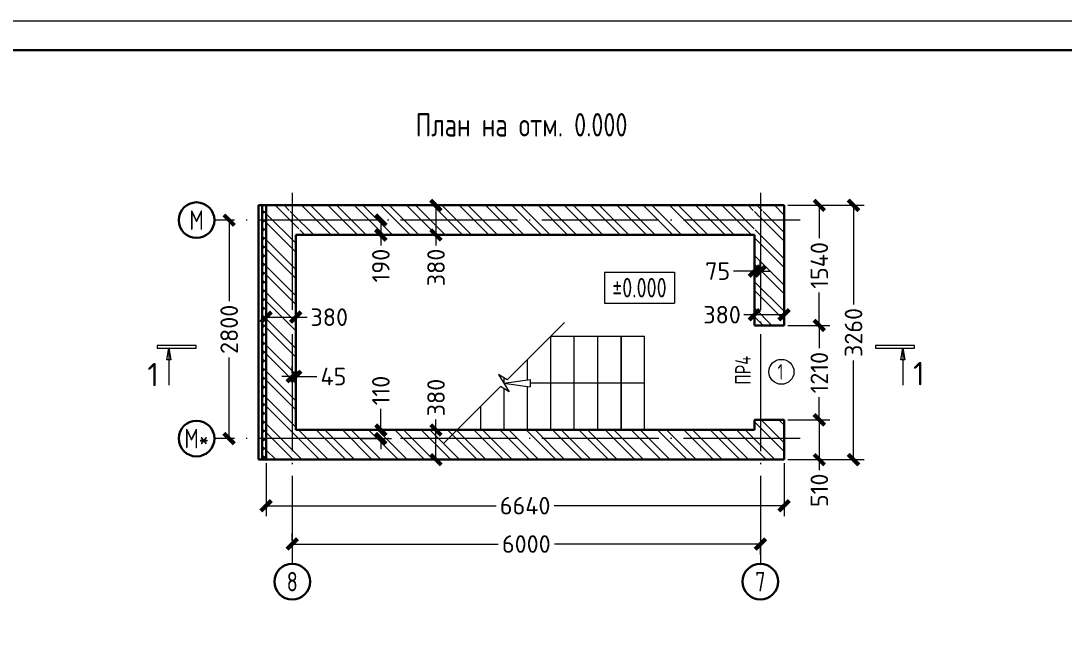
# Model space of a CAD drawing. Extents: x -965262 to 1142518, y -357520 to 71675.
# Drawn here: x 1005314 to 1023160, y -208561 to -198052 of the extents above; entities that cross this region are included whole.
import ezdxf

# ---------------------------------------------------------------- set-up
doc = ezdxf.new("R2010")
doc.units = 0
doc.header["$LTSCALE"] = 10
doc.linetypes.add('DOTE', pattern=[2.42, 2, -0.2, 0.02, -0.2])
doc.layers.get('0').update_dxf_attribs({"linetype": 'CONTINUOUS', "lineweight": 30})
doc.layers.get('Defpoints').update_dxf_attribs({"linetype": 'CONTINUOUS'})
doc.layers.add('DOTE', color=7, linetype='DOTE', lineweight=9)
doc.styles.add('GOST 2.304', font='isocpeur.ttf', dxfattribs={"width": 0.75, "height": 250})
doc.styles.get("Standard").update_dxf_attribs({"font": 'isocpeur.ttf', "height": 300})
doc.dimstyles.get("Standard").update_dxf_attribs({"dimscale": 100, "dimtxt": 300, "dimasz": 1.8, "dimexe": 1.8, "dimexo": 0.625, "dimgap": 0.9, "dimtad": 0, "dimdec": 0, "dimzin": 0, "dimdsep": 46, "dimtxsty": 'Standard', "dimblk": 'ARCHTICK', "dimcen": 0.9, "dimclrd": 256, "dimclre": 256, "dimclrt": 256, "dimadec": 0, "dimazin": 0, "dimtfac": 1, "dimtdec": 0, "dimtofl": 0, "dimtmove": 0, "dimatfit": 3, "dimfxl": 1, "dimtolj": 1, "dimtzin": 0, "dimlwd": 15, "dimlwe": 15, "dimarcsym": 0})

# ---------------------------------------------------------------- blocks, each defined once
blk = doc.blocks.new('_ArchTick')
at = {"color": 0, "linetype": 'ByBlock', "lineweight": 0, "const_width": 0.4}
blk.add_lwpolyline([(-0.5, -0.5), (0.5, 0.5)], dxfattribs=at)
blk = doc.blocks.new('*D2257')
at = {"lineweight": 15, "transparency": 16777216}
for p, q in [((1009956, -206941), (1009956, -206823)), ((1009956, -207003), (1013480, -207003)), ((1017963, -207003), (1014440, -207003)), ((1017963, -207059), (1017963, -207183))]:
    blk.add_line(p, q, dxfattribs=at)
at = {"layer": 'Defpoints', "color": 0, "lineweight": 15, "transparency": 16777216}
for p in [(1009956, -207003), (1017963, -206997), (1017963, -207003)]:
    blk.add_point(p, dxfattribs=at)
at = {"lineweight": 15, "transparency": 16777216, "xscale": 180, "yscale": 180, "zscale": 180, "rotation": 180}
blk.add_blockref('_ArchTick', (1009956, -207003), dxfattribs=at)
at = {"lineweight": 15, "transparency": 16777216, "xscale": 180, "yscale": 180, "zscale": 180}
blk.add_blockref('_ArchTick', (1017963, -207003), dxfattribs=at)
at = {"lineweight": 15, "transparency": 16777216, "insert": (1013960, -207003), "char_height": 300, "attachment_point": 5}
blk.add_mtext('\\A1;6000', dxfattribs=at)
blk = doc.blocks.new('*D2258')
at = {"lineweight": 15, "transparency": 16777216}
for p, q in [((1008815, -201462), (1008697, -201462)), ((1008877, -201462), (1008877, -202850)), ((1008877, -205198), (1008877, -203810)), ((1008815, -205198), (1008697, -205198))]:
    blk.add_line(p, q, dxfattribs=at)
at = {"layer": 'Defpoints', "color": 0, "lineweight": 15, "transparency": 16777216}
for p in [(1008877, -201462), (1008877, -205198), (1008877, -205198)]:
    blk.add_point(p, dxfattribs=at)
at = {"lineweight": 15, "transparency": 16777216, "xscale": 180, "yscale": 180, "zscale": 180}
for p, rotation in [((1008877, -201462), 90), ((1008877, -205198), 270)]:
    blk.add_blockref('_ArchTick', p, dxfattribs=dict(at, rotation=rotation))
at = {"lineweight": 15, "transparency": 16777216, "insert": (1008877, -203330), "char_height": 300, "attachment_point": 5, "rotation": 90}
blk.add_mtext('\\A1;2800', dxfattribs=at)
blk = doc.blocks.new('*D2267')
at = {"lineweight": 15, "transparency": 16777216}
for p, q in [((1011409, -201462), (1011292, -201462)), ((1011472, -201462), (1011472, -201715)), ((1011409, -201715), (1011292, -201715)), ((1011472, -201715), (1011472, -201895))]:
    blk.add_line(p, q, dxfattribs=at)
at = {"layer": 'Defpoints', "color": 0, "lineweight": 15, "transparency": 16777216}
for p in [(1011472, -201462), (1011472, -201462), (1011472, -201715)]:
    blk.add_point(p, dxfattribs=at)
at = {"lineweight": 15, "transparency": 16777216, "xscale": 180, "yscale": 180, "zscale": 180}
for p, rotation in [((1011472, -201462), 90), ((1011472, -201715), 270)]:
    blk.add_blockref('_ArchTick', p, dxfattribs=dict(at, rotation=rotation))
at = {"lineweight": 15, "transparency": 16777216, "insert": (1011472, -202240), "char_height": 300, "attachment_point": 5, "rotation": 90}
blk.add_mtext('\\A1;190', dxfattribs=at)
blk = doc.blocks.new('*D2269')
at = {"lineweight": 15, "transparency": 16777216}
for p, q in [((1012415, -205052), (1012415, -204872)), ((1012352, -205052), (1012235, -205052)), ((1012415, -205559), (1012415, -205052)), ((1012352, -205559), (1012235, -205559))]:
    blk.add_line(p, q, dxfattribs=at)
at = {"layer": 'Defpoints', "color": 0, "lineweight": 15, "transparency": 16777216}
for p in [(1012415, -205052), (1012415, -205559), (1012415, -205559)]:
    blk.add_point(p, dxfattribs=at)
at = {"lineweight": 15, "transparency": 16777216, "xscale": 180, "yscale": 180, "zscale": 180}
for p, rotation in [((1012415, -205052), 90), ((1012415, -205559), 270)]:
    blk.add_blockref('_ArchTick', p, dxfattribs=dict(at, rotation=rotation))
at = {"lineweight": 15, "transparency": 16777216, "insert": (1012415, -204497), "char_height": 300, "attachment_point": 5, "rotation": 90}
blk.add_mtext('\\A1;380', dxfattribs=at)
blk = doc.blocks.new('*D2259')
at = {"lineweight": 15, "transparency": 16777216}
for p, q in [((1012352, -201209), (1012235, -201209)), ((1012415, -201209), (1012415, -201716)), ((1012352, -201716), (1012235, -201716)), ((1012415, -201716), (1012415, -201896))]:
    blk.add_line(p, q, dxfattribs=at)
at = {"layer": 'Defpoints', "color": 0, "lineweight": 15, "transparency": 16777216}
for p in [(1012415, -201209), (1012415, -201209), (1012415, -201716)]:
    blk.add_point(p, dxfattribs=at)
at = {"lineweight": 15, "transparency": 16777216, "xscale": 180, "yscale": 180, "zscale": 180}
for p, rotation in [((1012415, -201209), 90), ((1012415, -201716), 270)]:
    blk.add_blockref('_ArchTick', p, dxfattribs=dict(at, rotation=rotation))
at = {"lineweight": 15, "transparency": 16777216, "insert": (1012415, -202271), "char_height": 300, "attachment_point": 5, "rotation": 90}
blk.add_mtext('\\A1;380', dxfattribs=at)
blk = doc.blocks.new('*D2268')
at = {"lineweight": 15, "transparency": 16777216}
for p, q in [((1011472, -205052), (1011472, -204692)), ((1011142, -205052), (1011652, -205052)), ((1011142, -205198), (1011652, -205198)), ((1011472, -205198), (1011472, -205378))]:
    blk.add_line(p, q, dxfattribs=at)
at = {"layer": 'Defpoints', "color": 0, "lineweight": 15, "transparency": 16777216}
for p in [(1011079, -205052), (1011472, -205052), (1011079, -205198)]:
    blk.add_point(p, dxfattribs=at)
at = {"lineweight": 15, "transparency": 16777216, "xscale": 180, "yscale": 180, "zscale": 180}
for p, rotation in [((1011472, -205052), 270), ((1011472, -205198), 90)]:
    blk.add_blockref('_ArchTick', p, dxfattribs=dict(at, rotation=rotation))
at = {"lineweight": 15, "transparency": 16777216, "insert": (1011472, -204377), "char_height": 300, "attachment_point": 5, "rotation": 90}
blk.add_mtext('\\A1;110', dxfattribs=at)
blk = doc.blocks.new('*D2270')
at = {"lineweight": 15, "ltscale": 10, "transparency": 16777216}
for p, q in [((1018433, -203263), (1019152, -203263)), ((1018972, -203263), (1018972, -203651)), ((1018972, -204878), (1018972, -204491)), ((1018433, -204878), (1019152, -204878))]:
    blk.add_line(p, q, dxfattribs=at)
at = {"layer": 'Defpoints', "color": 0, "lineweight": 15, "ltscale": 10, "transparency": 16777216}
for p in [(1018370, -203263, -2413), (1018370, -204878, -2413), (1018972, -204878)]:
    blk.add_point(p, dxfattribs=at)
at = {"lineweight": 15, "ltscale": 10, "transparency": 16777216, "xscale": 180, "yscale": 180, "zscale": 180}
for p, rotation in [((1018972, -203263), 90), ((1018972, -204878), 270)]:
    blk.add_blockref('_ArchTick', p, dxfattribs=dict(at, rotation=rotation))
at = {"lineweight": 15, "ltscale": 10, "transparency": 16777216, "insert": (1018972, -204071), "char_height": 300, "attachment_point": 5, "rotation": 90}
blk.add_mtext('\\A1;1210', dxfattribs=at)
blk = doc.blocks.new('*D2272')
at = {"lineweight": 15, "ltscale": 10, "transparency": 16777216}
for p, q in [((1018433, -201208), (1019152, -201208)), ((1018972, -201208), (1018972, -201771)), ((1018972, -203263), (1018972, -202701)), ((1018433, -203263), (1019152, -203263))]:
    blk.add_line(p, q, dxfattribs=at)
at = {"layer": 'Defpoints', "color": 0, "lineweight": 15, "ltscale": 10, "transparency": 16777216}
for p in [(1018370, -201208, -2413), (1018370, -203263, -2413), (1018972, -203263)]:
    blk.add_point(p, dxfattribs=at)
at = {"lineweight": 15, "ltscale": 10, "transparency": 16777216, "xscale": 180, "yscale": 180, "zscale": 180}
for p, rotation in [((1018972, -201208), 90), ((1018972, -203263), 270)]:
    blk.add_blockref('_ArchTick', p, dxfattribs=dict(at, rotation=rotation))
at = {"lineweight": 15, "ltscale": 10, "transparency": 16777216, "insert": (1018972, -202236), "char_height": 300, "attachment_point": 5, "rotation": 90}
blk.add_mtext('\\A1;1540', dxfattribs=at)
blk = doc.blocks.new('*D2274')
at = {"lineweight": 15, "ltscale": 10, "transparency": 16777216}
for p, q in [((1017863, -202272), (1017863, -202154)), ((1017963, -202272), (1017963, -202154)), ((1017863, -202334), (1017503, -202334)), ((1017963, -202334), (1018143, -202334))]:
    blk.add_line(p, q, dxfattribs=at)
at = {"layer": 'Defpoints', "color": 0, "lineweight": 15, "ltscale": 10, "transparency": 16777216}
for p in [(1017863, -202334), (1017963, -202334), (1017963, -202334)]:
    blk.add_point(p, dxfattribs=at)
at = {"lineweight": 15, "ltscale": 10, "transparency": 16777216, "xscale": 180, "yscale": 180, "zscale": 180}
blk.add_blockref('_ArchTick', (1017863, -202334), dxfattribs=at)
at = {"lineweight": 15, "ltscale": 10, "transparency": 16777216, "xscale": 180, "yscale": 180, "zscale": 180, "rotation": 180}
blk.add_blockref('_ArchTick', (1017963, -202334), dxfattribs=at)
at = {"lineweight": 15, "ltscale": 10, "transparency": 16777216, "insert": (1017233, -202334), "char_height": 300, "attachment_point": 5}
blk.add_mtext('\\A1;75', dxfattribs=at)
blk = doc.blocks.new('*D2275')
at = {"lineweight": 15, "ltscale": 10, "transparency": 16777216}
for p, q in [((1017863, -203016), (1017863, -202899)), ((1018370, -203016), (1018370, -202899)), ((1017863, -203079), (1017683, -203079)), ((1018370, -203079), (1017863, -203079))]:
    blk.add_line(p, q, dxfattribs=at)
at = {"layer": 'Defpoints', "color": 0, "lineweight": 15, "ltscale": 10, "transparency": 16777216}
for p in [(1017863, -203079), (1017863, -203079), (1018370, -203079)]:
    blk.add_point(p, dxfattribs=at)
at = {"lineweight": 15, "ltscale": 10, "transparency": 16777216, "xscale": 180, "yscale": 180, "zscale": 180, "rotation": 180}
blk.add_blockref('_ArchTick', (1017863, -203079), dxfattribs=at)
at = {"lineweight": 15, "ltscale": 10, "transparency": 16777216, "xscale": 180, "yscale": 180, "zscale": 180}
blk.add_blockref('_ArchTick', (1018370, -203079), dxfattribs=at)
at = {"lineweight": 15, "ltscale": 10, "transparency": 16777216, "insert": (1017308, -203079), "char_height": 300, "attachment_point": 5}
blk.add_mtext('\\A1;380', dxfattribs=at)
blk = doc.blocks.new('*D2276')
at = {"lineweight": 15, "ltscale": 10, "transparency": 16777216}
for p, q in [((1009509, -205621), (1009509, -206527)), ((1018370, -205621), (1018370, -206527)), ((1009509, -206347), (1013445, -206347)), ((1018370, -206347), (1014435, -206347))]:
    blk.add_line(p, q, dxfattribs=at)
at = {"layer": 'Defpoints', "color": 0, "lineweight": 15, "ltscale": 10, "transparency": 16777216}
for p in [(1009509, -205559, -2413), (1018370, -205559, -2413), (1018370, -206347)]:
    blk.add_point(p, dxfattribs=at)
at = {"lineweight": 15, "ltscale": 10, "transparency": 16777216, "xscale": 180, "yscale": 180, "zscale": 180, "rotation": 180}
blk.add_blockref('_ArchTick', (1009509, -206347), dxfattribs=at)
at = {"lineweight": 15, "ltscale": 10, "transparency": 16777216, "xscale": 180, "yscale": 180, "zscale": 180}
blk.add_blockref('_ArchTick', (1018370, -206347), dxfattribs=at)
at = {"lineweight": 15, "ltscale": 10, "transparency": 16777216, "insert": (1013940, -206347), "char_height": 300, "attachment_point": 5}
blk.add_mtext('\\A1;6640', dxfattribs=at)
blk = doc.blocks.new('*D2278')
at = {"lineweight": 15, "ltscale": 10, "transparency": 16777216}
for p, q in [((1009956, -204075), (1009956, -203957)), ((1010016, -204075), (1010016, -203957)), ((1009956, -204137), (1009776, -204137)), ((1010016, -204137), (1010376, -204137))]:
    blk.add_line(p, q, dxfattribs=at)
at = {"layer": 'Defpoints', "color": 0, "lineweight": 15, "ltscale": 10, "transparency": 16777216}
for p in [(1009956, -204137), (1010016, -204137), (1010016, -204137)]:
    blk.add_point(p, dxfattribs=at)
at = {"lineweight": 15, "ltscale": 10, "transparency": 16777216, "xscale": 180, "yscale": 180, "zscale": 180}
blk.add_blockref('_ArchTick', (1009956, -204137), dxfattribs=at)
at = {"lineweight": 15, "ltscale": 10, "transparency": 16777216, "xscale": 180, "yscale": 180, "zscale": 180, "rotation": 180}
blk.add_blockref('_ArchTick', (1010016, -204137), dxfattribs=at)
at = {"lineweight": 15, "ltscale": 10, "transparency": 16777216, "insert": (1010661, -204137), "char_height": 300, "attachment_point": 5}
blk.add_mtext('\\A1;45', dxfattribs=at)
blk = doc.blocks.new('*D2273')
at = {"lineweight": 15, "ltscale": 10, "transparency": 16777216}
for p, q in [((1018433, -201208), (1019737, -201208)), ((1019557, -201208), (1019557, -202903)), ((1019557, -205559), (1019557, -203863)), ((1018433, -205559), (1019737, -205559))]:
    blk.add_line(p, q, dxfattribs=at)
at = {"layer": 'Defpoints', "color": 0, "lineweight": 15, "ltscale": 10, "transparency": 16777216}
for p in [(1018370, -201208, -2413), (1019557, -201208), (1018370, -205559, -2413)]:
    blk.add_point(p, dxfattribs=at)
at = {"lineweight": 15, "ltscale": 10, "transparency": 16777216, "xscale": 180, "yscale": 180, "zscale": 180}
for p, rotation in [((1019557, -201208), 90), ((1019557, -205559), 270)]:
    blk.add_blockref('_ArchTick', p, dxfattribs=dict(at, rotation=rotation))
at = {"lineweight": 15, "ltscale": 10, "transparency": 16777216, "insert": (1019557, -203383), "char_height": 300, "attachment_point": 5, "rotation": 90}
blk.add_mtext('\\A1;3260', dxfattribs=at)
blk = doc.blocks.new('*D2277')
at = {"lineweight": 15, "transparency": 16777216}
for p, q in [((1009509, -203059), (1009509, -202942)), ((1010016, -203059), (1010016, -202942)), ((1009509, -203122), (1010016, -203122)), ((1010016, -203122), (1010214, -203122))]:
    blk.add_line(p, q, dxfattribs=at)
at = {"layer": 'Defpoints', "color": 0, "lineweight": 15, "transparency": 16777216}
for p in [(1009509, -203122), (1009509, -203122), (1010016, -203122)]:
    blk.add_point(p, dxfattribs=at)
at = {"lineweight": 15, "transparency": 16777216, "xscale": 180, "yscale": 180, "zscale": 180, "rotation": 180}
blk.add_blockref('_ArchTick', (1009509, -203122), dxfattribs=at)
at = {"lineweight": 15, "transparency": 16777216, "xscale": 180, "yscale": 180, "zscale": 180}
blk.add_blockref('_ArchTick', (1010016, -203122), dxfattribs=at)
at = {"lineweight": 15, "transparency": 16777216, "insert": (1010589, -203122), "char_height": 300, "attachment_point": 5}
blk.add_mtext('\\A1;380', dxfattribs=at)
blk = doc.blocks.new('*D2271')
at = {"lineweight": 15, "ltscale": 10, "transparency": 16777216}
for p, q in [((1018433, -204878), (1019152, -204878)), ((1018972, -204878), (1018972, -205559)), ((1018433, -205559), (1019152, -205559)), ((1018972, -205559), (1018972, -205739))]:
    blk.add_line(p, q, dxfattribs=at)
at = {"layer": 'Defpoints', "color": 0, "lineweight": 15, "ltscale": 10, "transparency": 16777216}
for p in [(1018370, -204878, -2413), (1018370, -205559, -2413), (1018972, -205559)]:
    blk.add_point(p, dxfattribs=at)
at = {"lineweight": 15, "ltscale": 10, "transparency": 16777216, "xscale": 180, "yscale": 180, "zscale": 180}
for p, rotation in [((1018972, -204878), 90), ((1018972, -205559), 270)]:
    blk.add_blockref('_ArchTick', p, dxfattribs=dict(at, rotation=rotation))
at = {"lineweight": 15, "ltscale": 10, "transparency": 16777216, "insert": (1018972, -206084), "char_height": 300, "attachment_point": 5, "rotation": 90}
blk.add_mtext('\\A1;510', dxfattribs=at)

msp = doc.modelspace()

# ---------------------------------------------------------------- hatches: boundary and pattern name
at = {"lineweight": 15, "ltscale": 10}
h = msp.add_hatch(dxfattribs=at)
h.set_pattern_fill('ANSI37', color=256, scale=33.361392, style=0)
h.set_pattern_definition([(45, (1141377.06, -88001.56), (-74.89846, 74.89846), []), (135, (1141377.06, -88001.56), (-74.89846, -74.89846), [])])
h.paths.add_polyline_path([(1009509.4, -201208.3), (1009442.7, -201208.3), (1009442.7, -201461.8), (1009509.4, -201461.8)])
h.paths.add_polyline_path([(1009509.4, -201461.8), (1009442.7, -201461.8), (1009442.7, -205198.3), (1009509.4, -205198.3)])
h.paths.add_polyline_path([(1009509.4, -205198.3), (1009442.7, -205198.3), (1009442.7, -205558.6), (1009509.4, -205558.6)])
at = {"lineweight": 15}
h = msp.add_hatch(dxfattribs=at)
h.set_pattern_fill('ANSI32', color=256, scale=33.361392, angle=90, style=0)
h.set_pattern_definition([(135, (1141377.06, -88001.56), (-224.6954, -224.6954), []), (135, (1141377.06, -87851.77), (-224.6954, -224.6954), [])])
h.paths.add_polyline_path([(1018370.2, -203270), (1017963.2, -203270), (1017963.2, -203276.7), (1018370.2, -203276.7)], flags=17)
h.paths.add_polyline_path([(1017963.2, -203270), (1017863.1, -203270), (1017863.1, -203276.7), (1017963.2, -203276.7)], flags=16)
h.paths.add_polyline_path([(1018370.2, -204871.4), (1017963.2, -204871.4), (1017963.2, -204878), (1018370.2, -204878)], flags=17)
h.paths.add_polyline_path([(1017963.2, -204871.4), (1017863.1, -204871.4), (1017863.1, -204878), (1017963.2, -204878)], flags=16)
h.paths.add_polyline_path([(1009509.4, -205558.6), (1018370.2, -205558.6), (1018370.2, -204871.4), (1017863.1, -204871.4), (1017863.1, -205051.5), (1010016.5, -205051.5), (1010016.5, -201715.4), (1017863.1, -201715.4), (1017863.1, -203270), (1018370.2, -203270), (1018370.2, -201208.3), (1018263.4, -201208.3), (1009509.4, -201208.3)])
h.paths.add_polyline_path([(1010123.3, -201628.6), (1009789.6, -201628.6), (1009789.6, -201610), (1009923.8, -201610, 0.4142136), (1009950.4, -201583.3), (1009950.4, -201340.4, 0.4142136), (1009923.8, -201313.7), (1009789.6, -201313.7), (1009789.6, -201295), (1010123.3, -201295), (1010123.3, -201313.7), (1009989.1, -201313.7, 0.4142136), (1009962.5, -201340.4), (1009962.5, -201583.3, 0.4142136), (1009989.1, -201610), (1010123.3, -201610)], flags=16)
h.paths.add_polyline_path([(1017796.4, -201628.6), (1017796.4, -201610), (1017957.2, -201610), (1017957.2, -201313.7), (1017796.4, -201313.7), (1017796.4, -201295), (1018130, -201295), (1018130, -201313.7), (1017969.2, -201313.7), (1017969.2, -201610), (1018130, -201610), (1018130, -201628.6)], flags=16)
h.paths.add_polyline_path([(1018370.2, -203276.7), (1017863.1, -203276.7), (1017863.1, -203263.3), (1018370.2, -203263.3)], flags=17)

# ---------------------------------------------------------------- linework, layer by layer
at = {"extrusion": (0, 0, -1)}
for p, q in [((1009376, -205558.6, 11738.5), (1009376, -201208.3, 11738.5)), ((1009442.7, -205558.6, 11738.5), (1009442.7, -201208.3, 11738.5)), ((1009509.4, -201208.3, 11738.5), (1018370.2, -201208.3, 11738.5)), ((1009509.4, -205558.6, 11738.5), (1009509.4, -201208.3, 11738.5)), ((1018370.2, -201208.3, 11738.5), (1018370.2, -203263.3, 11738.5)), ((1017863.1, -201715.4, 11738.5), (1010016.5, -201715.4, 11738.5)), ((1010016.5, -201715.4, 11738.5), (1010016.5, -205051.5, 11738.5)), ((1017863.1, -203263.3, 11738.5), (1017863.1, -201715.4, 11738.5)), ((1010016.5, -205051.5, 11738.5), (1017863.1, -205051.5, 11738.5)), ((1017863.1, -205051.5, 11738.5), (1017863.1, -204878, 11738.5)), ((1018370.2, -204878, 11738.5), (1018370.2, -205558.6, 11738.5)), ((1018370.2, -205558.6, 11738.5), (1009509.4, -205558.6, 11738.5))]:
    msp.add_line(p, q, dxfattribs=at)
at = {"ltscale": 10}
for p, q in [((1009509.4, -201208.3, 11738.5), (1009376, -201208.3, 11738.5)), ((1009509.4, -205558.6, 11738.5), (1009376, -205558.6, 11738.5))]:
    msp.add_line(p, q, dxfattribs=at)
at = {"lineweight": 15}
for p, q in [((1015297.4, -202350.1, 9801.8), (1015297.4, -202883.9, 9801.8)), ((1015297.4, -202350.1, 9801.8), (1016493.1, -202350.1, 9801.8)), ((1016493.1, -202350.1, 9801.8), (1016493.1, -202883.9, 9801.8)), ((1015297.4, -202883.9, 9801.8), (1016493.1, -202883.9, 9801.8)), ((1013575.4, -204250.8, 14151.9), (1014028.2, -204185.4, 14151.9)), ((1013575.4, -204250.8, 14151.9), (1014028.2, -204316.2, 14151.9)), ((1014028.2, -204185.4, 14151.9), (1014028.2, -204316.2, 14151.9))]:
    msp.add_line(p, q, dxfattribs=at)
for p, q in [((1017863.1, -203263.3, 11738.5), (1018370.2, -203263.3, 11738.5)), ((1017863.1, -204878, 11738.5), (1018370.2, -204878, 11738.5))]:
    msp.add_line(p, q)
at = {"linetype": 'Continuous', "lineweight": 15, "ltscale": 10}
for p, q in [((1007643.5, -203605, 11008.5), (1007643.5, -203651.7, 11008.5)), ((1008310.7, -203605, 11008.5), (1007643.5, -203605, 11008.5)), ((1008310.7, -203651.7, 11008.5), (1008310.7, -203605, 11008.5)), ((1020600.8, -203605, 11008.5), (1019933.5, -203605, 11008.5)), ((1019933.5, -203605, 11008.5), (1019933.5, -203651.7, 11008.5)), ((1020600.8, -203651.7, 11008.5), (1020600.8, -203605, 11008.5)), ((1007643.5, -203651.7, 11008.5), (1008310.7, -203651.7, 11008.5)), ((1007810.1, -203852.2, 11008.5), (1007843.6, -203651.7, 11008.5)), ((1007843.6, -203651.7, 11008.5), (1007877.2, -203852.2, 11008.5)), ((1019933.5, -203651.7, 11008.5), (1020600.8, -203651.7, 11008.5)), ((1020367, -203852.2, 11008.5), (1020400.6, -203651.7, 11008.5)), ((1020400.6, -203651.7, 11008.5), (1020434.1, -203852.2, 11008.5)), ((1007877.2, -203852.2, 11008.5), (1007810.1, -203852.2, 11008.5)), ((1020434.1, -203852.2, 11008.5), (1020367, -203852.2, 11008.5))]:
    msp.add_line(p, q, dxfattribs=at)
at = {"lineweight": 15, "ltscale": 200}
for p, q in [((1015981.5, -203450.1, 14151.9), (1014376, -203450.1, 14151.9)), ((1014380.2, -205051.5, 14151.9), (1014380.2, -203450.1, 14151.9)), ((1014780.5, -205051.5, 14151.9), (1014780.5, -203450.1, 14151.9)), ((1015180.8, -205051.5, 14151.9), (1015180.8, -203450.1, 14151.9)), ((1015581.2, -205051.5, 14151.9), (1015581.2, -203450.1, 14151.9)), ((1015981.5, -205051.5, 11738.5), (1015981.5, -203450.1, 14235.1)), ((1013979.8, -204192.4, 14151.9), (1013979.8, -203846.3, 14151.9)), ((1013579.5, -204250.2, 14594.2), (1013579.5, -204158.9, 14919.5)), ((1013579.5, -204257.7, 14567.5), (1013579.5, -204251.4, 14590)), ((1013979.8, -205051.5, 14151.9), (1013979.8, -204309.2, 14151.9)), ((1015981.5, -204250.8, 14151.9), (1014028.2, -204250.8, 14151.9)), ((1013579.5, -205051.5, 11738.5), (1013579.5, -204347.6, 14247)), ((1013179.2, -205051.5, 14151.9), (1013179.2, -204647, 14151.9))]:
    msp.add_line(p, q, dxfattribs=at)
at = {"lineweight": 15, "ltscale": 0.3}
msp.add_line((1015581.2, -203450.1, 14151.9), (1015581.2, -205051.5, 14151.9), dxfattribs=at)
at = {"lineweight": 0, "ltscale": 200}
msp.add_line((1012778.8, -205051.5, 11048.4), (1012778.8, -205047.3, 11048.4), dxfattribs=at)
at = {"lineweight": 0, "ltscale": 10, "elevation": 9801.8}
msp.add_lwpolyline([(987467.6, -198052.5), (1046917.6, -198052.5), (1046917.6, -240087.8), (987467.6, -240087.8)], close=True, dxfattribs=at)
at = {"ltscale": 0.1, "elevation": 9801.8}
msp.add_lwpolyline([(989469.3, -239587.4), (1046417.2, -239587.4), (1046417.2, -198552.9), (989469.3, -198552.9), (989469.3, -239587.4)], close=True, dxfattribs=at)
at = {"color": 5, "lineweight": 15, "ltscale": 100, "elevation": 14151.9}
msp.add_lwpolyline([(1014615.5, -203210.6), (1013634.3, -204191.8), (1013486.9, -204103.4), (1013663.8, -204398.2), (1013516.4, -204309.8), (1012544.2, -205281.9)], dxfattribs=at)
at = {"linetype": 'Continuous', "lineweight": 15, "ltscale": 10, "extrusion": (1, 0, 0)}
for elevation in [1007843.6, 1020400.6]:
    msp.add_lwpolyline([(-203651.7, 11008.5), (-204285.6, 11008.5)], dxfattribs=dict(at, elevation=elevation))
for centre in [(1008319.3, -201461.8, 9801.8), (1008319.3, -205198.3, 9801.8), (1009956.4, -207645.7, 9801.8), (1017963.2, -207645.7, 9801.8)]:
    msp.add_circle(centre, 305)
at = {"lineweight": 15}
msp.add_circle((1018324.3, -204056.6, 9801.8), 213.5, dxfattribs=at)
at = {"layer": 'DOTE', "lineweight": 9, "ltscale": 100, "extrusion": (0, -1, 0)}
for p, q in [((1009956.4, -200994.2, 9801.8), (1009956.4, -207340.7, 9801.8)), ((1017963.2, -200994.2, 9801.8), (1017963.2, -207340.7, 9801.8))]:
    msp.add_line(p, q, dxfattribs=at)
at = {"layer": 'DOTE', "lineweight": 9, "ltscale": 100}
for p, q in [((1018646.4, -201461.8, 9801.8), (1008624.3, -201461.8, 9801.8)), ((1018646.4, -205198.3, 9801.8), (1008624.3, -205198.3, 9801.8))]:
    msp.add_line(p, q, dxfattribs=at)

# ---------------------------------------------------------------- texts
at = {"width": 0.75}
msp.add_text('План на отм. 0.000', height=400.337, dxfattribs=at).set_placement((1012068.2, -200031, 14151.9))
at = {"color": 4, "lineweight": 0, "width": 0.75}
msp.add_text('ПР4', height=266.89, rotation=90, dxfattribs=at).set_placement((1017799.6, -204277.4, 9801.8))
msp.add_text('1', height=266.9, dxfattribs=at).set_placement((1018258.7, -204190.8, 9801.8))
at = {"ltscale": 100, "attachment_point": 5, "style": 'GOST 2.304'}
for s, insert, char_height, width in [('М', (1008319.3, -201461.8, 9801.8), 333.6, 762.546), ('М*', (1008319.3, -205198.3, 9801.8), 333.61, 762.546), ('8', (1009956.4, -207645.7, 9801.8), 333.6, 762.561), ('7', (1017963.2, -207645.7, 9801.8), 333.6, 762.561)]:
    msp.add_mtext(s, dxfattribs=dict(at, insert=insert, char_height=char_height, width=width))
at = {"lineweight": 15, "insert": (1015895.2, -202617, 9801.8), "char_height": 333.614, "width": 1494.59, "attachment_point": 5, "style": 'GOST 2.304'}
msp.add_mtext('\\A1;%%P0.000', dxfattribs=at)
at = {"linetype": 'Continuous', "lineweight": 15, "ltscale": 10, "char_height": 400, "width": 233.53, "attachment_point": 1}
for insert in [(1007476.6, -203904.3, 11008.5), (1020574.9, -203886.5, 11008.5)]:
    msp.add_mtext('1', dxfattribs=dict(at, insert=insert))

# ---------------------------------------------------------------- dimensions: what is measured, and where the dimension line sits
at = {"lineweight": 15}
for base, p1, p2, angle, text, picture, middle in [((1012414.6, -201208.9, 14151.9), (1012414.6, -201715.9, 14151.9), (1012414.6, -201208.9, 14151.9), 90, '380', '*D2259', (1012414.6, -202270.9, 14151.9)), ((1011471.9, -201461.8, 14151.9), (1011471.9, -201715.4, 14151.9), (1011471.9, -201461.8, 14151.9), 270, '190', '*D2267', (1011471.9, -202240.4, 14151.9)), ((1009509.4, -203121.8, 14151.9), (1010016.5, -203121.8, 14151.9), (1009509.4, -203121.8, 14151.9), 180, '380', '*D2277', (1010588.7, -203121.8, 14151.9)), ((1011471.9, -205051.5, 14151.9), (1011079.1, -205198.3, 14151.9), (1011079.1, -205051.5, 14151.9), 90, '110', '*D2268', (1011471.9, -204376.5, 14151.9)), ((1012414.6, -205558.6, 14151.9), (1012414.6, -205051.5, 14151.9), (1012414.6, -205558.6, 14151.9), 270, '380', '*D2269', (1012414.6, -204496.5, 14151.9)), ((1017963.2, -207003, 14151.9), (1009956.4, -207003, 14151.9), (1017963.2, -206996.7, 14151.9), 180, '6000', '*D2257', (1013959.8, -207003, 14151.9))]:
    dim = msp.add_linear_dim(base=base, p1=p1, p2=p2, angle=angle, text=text, dimstyle='Standard', dxfattribs=at)
    dim.commit()
    dim.dimension.update_dxf_attribs({"geometry": picture, "text_midpoint": middle, "dimtype": 160})
at = {"lineweight": 15, "ltscale": 10}
for base, p1, p2, text, picture, middle in [((1019557.5, -201208.3, 14151.9), (1018370.1, -205558.6, 11738.5), (1018370.1, -201208.3, 11738.5), '3260', '*D2273', (1019557.5, -203383.4, 14151.9)), ((1018972.4, -203263.3, 14151.9), (1018370.2, -201208.3, 11738.5), (1018370.2, -203263.3, 11738.5), '1540', '*D2272', (1018972.4, -202235.8, 14151.9)), ((1018972.4, -204878, 14151.9), (1018370.2, -203263.3, 11738.5), (1018370.2, -204878, 11738.5), '1210', '*D2270', (1018972.4, -204070.7, 14151.9))]:
    dim = msp.add_linear_dim(base=base, p1=p1, p2=p2, angle=90, text=text, dimstyle='Standard', dxfattribs=at)
    dim.commit()
    dim.dimension.update_dxf_attribs({"geometry": picture, "text_midpoint": middle})
at = {"lineweight": 15}
dim = msp.add_linear_dim(base=(1008877, -205198.3, 9801.8), p1=(1008877, -201461.8, 9801.8), p2=(1008877, -205198.3, 9801.8), angle=270, text='2800', dimstyle='Standard', dxfattribs=at)
dim.commit()
dim.dimension.update_dxf_attribs({"geometry": '*D2258', "text_midpoint": (1008877, -203330.1, 9801.8)})
at = {"lineweight": 15, "ltscale": 10}
for base, p1, p2, text, picture, middle in [((1017963.2, -202334.3, 14151.9), (1017863.1, -202334.3, 14151.9), (1017963.2, -202334.3, 14151.9), '75', '*D2274', (1017233.1, -202334.3, 14151.9)), ((1017863.1, -203078.9, 14151.9), (1018370.2, -203078.9, 14151.9), (1017863.1, -203078.9, 14151.9), '380', '*D2275', (1017308.1, -203078.9, 14151.9)), ((1010016.5, -204137.3, 14151.9), (1009956.4, -204137.3, 14151.9), (1010016.5, -204137.3, 14151.9), '45', '*D2278', (1010661.5, -204137.3, 14151.9))]:
    dim = msp.add_linear_dim(base=base, p1=p1, p2=p2, text=text, dimstyle='Standard', dxfattribs=at)
    dim.commit()
    dim.dimension.update_dxf_attribs({"geometry": picture, "text_midpoint": middle, "dimtype": 160})
dim = msp.add_linear_dim(base=(1018972.4, -205558.6, 14151.9), p1=(1018370.2, -204878, 11738.5), p2=(1018370.2, -205558.6, 11738.5), angle=90, text='510', dimstyle='Standard', dxfattribs=at)
dim.commit()
dim.dimension.update_dxf_attribs({"geometry": '*D2271', "text_midpoint": (1018972.4, -206083.6, 14151.9), "dimtype": 160})
dim = msp.add_linear_dim(base=(1018370.2, -206347.1, 14151.9), p1=(1009509.4, -205558.6, 11738.5), p2=(1018370.2, -205558.6, 11738.5), text='6640', dimstyle='Standard', dxfattribs=at)
dim.commit()
dim.dimension.update_dxf_attribs({"geometry": '*D2276', "text_midpoint": (1013939.8, -206347.1, 14151.9)})

doc.saveas('drawing.dxf')
